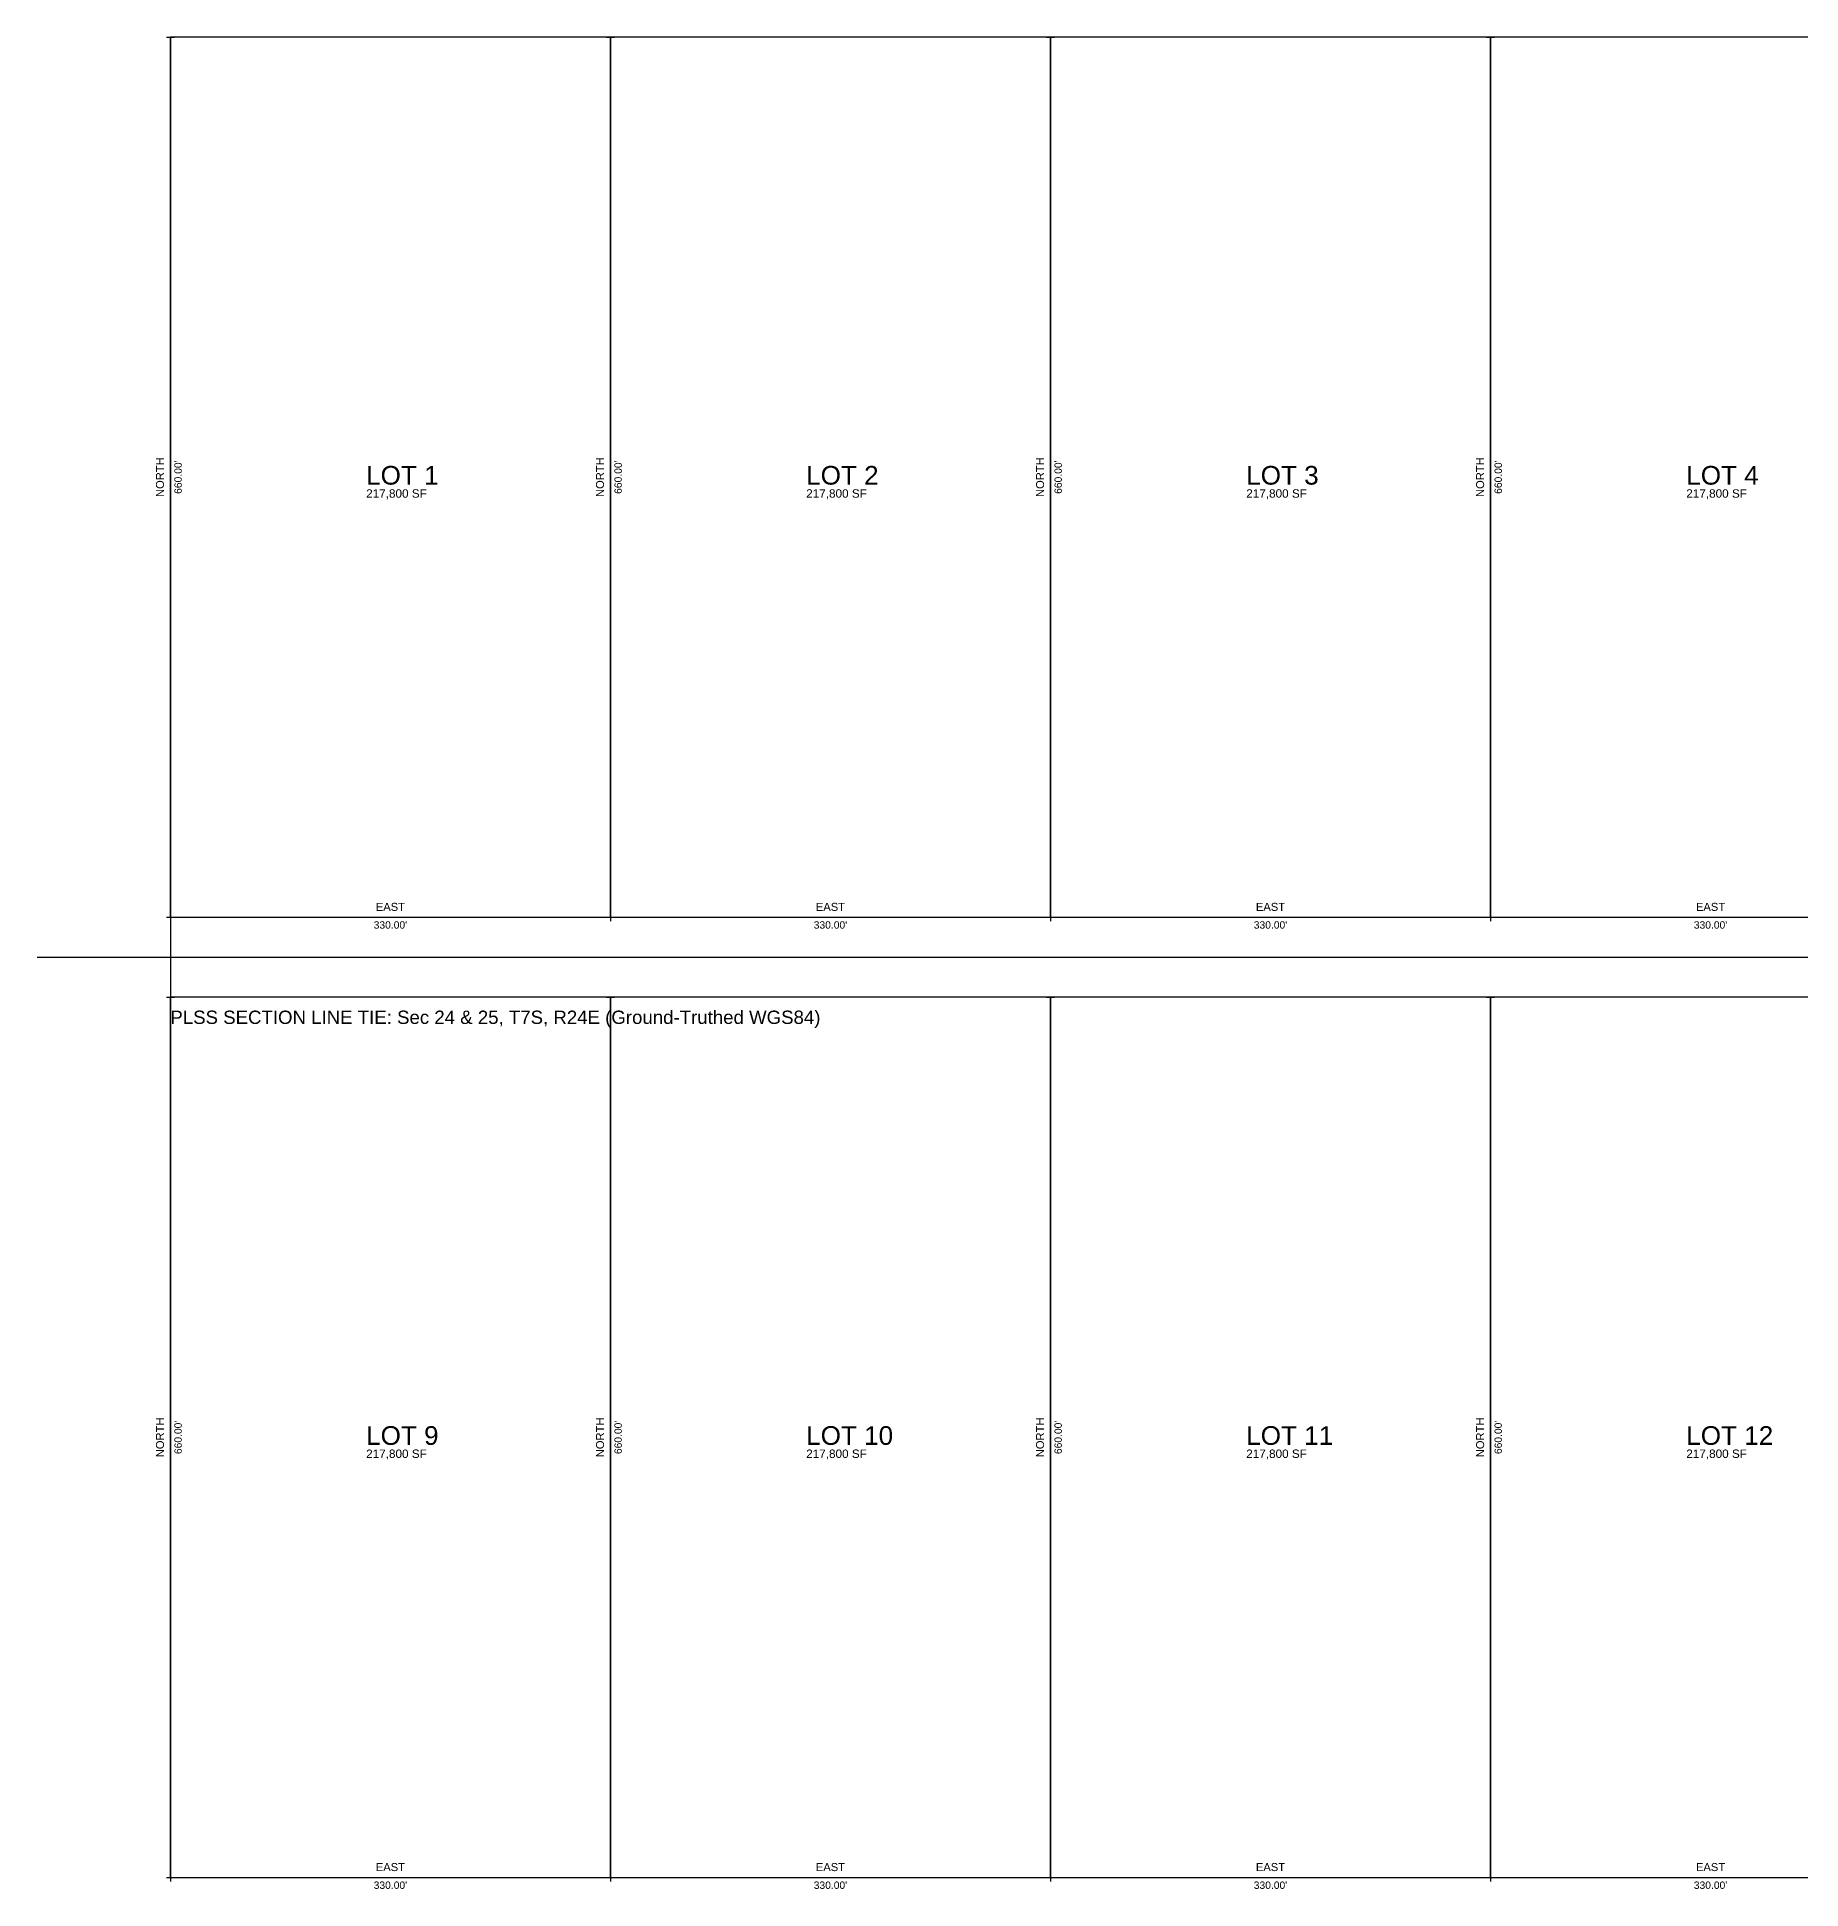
# Model space of a CAD drawing. Extents: x 475900 to 478740, y 2035301 to 2036690.
# Drawn here: x 475900 to 477223, y 2035301 to 2036690 of the extents above; entities that cross this region are included whole.
import ezdxf
from ezdxf.enums import TextEntityAlignment as Align

# ---------------------------------------------------------------- set-up
doc = ezdxf.new("R2010")
doc.units = 0
doc.linetypes.add('DASHED', pattern=[0.75, 0.5, -0.25])
doc.linetypes.add('ROT_90.00', pattern=[0])
for name, color, linetype in [('BOUNDARY', 7, 'CONTINUOUS'), ('CONTROL', 1, 'CONTINUOUS'), ('DIMENSIONS', 7, 'CONTINUOUS'), ('LOT_LINES', 4, 'CONTINUOUS'), ('LOT_NUMBERS', 7, 'CONTINUOUS'), ('ROW_STREET', 2, 'DASHED')]:
    doc.layers.add(name, color=color, linetype=linetype)
doc.styles.get("Standard").update_dxf_attribs({"font": 'Arial'})

msp = doc.modelspace()

# ---------------------------------------------------------------- linework, layer by layer
at = {"layer": 'BOUNDARY'}
for p, q in [((478640, 2036690), (476000, 2036690)), ((476000, 2036690), (476000, 2035310)), ((476000, 2035310), (478640, 2035310))]:
    msp.add_line(p, q, dxfattribs=at)
at = {"layer": 'CONTROL'}
msp.add_point((476000, 2036000), dxfattribs=at)
at = {"layer": 'LOT_LINES'}
for p, q in [((475997, 2036690), (476003, 2036690)), ((476000, 2036030), (476000, 2036690)), ((476327, 2036690), (476333, 2036690)), ((476330, 2036030), (476330, 2036690)), ((476657, 2036690), (476663, 2036690)), ((476660, 2036030), (476660, 2036690)), ((476987, 2036690), (476993, 2036690)), ((476990, 2036030), (476990, 2036690)), ((476000, 2036033), (476000, 2036027)), ((476330, 2036033), (476330, 2036027)), ((476330, 2036033), (476330, 2036027)), ((476660, 2036033), (476660, 2036027)), ((476660, 2036033), (476660, 2036027)), ((476990, 2036033), (476990, 2036027)), ((476990, 2036033), (476990, 2036027)), ((475997, 2036030), (476003, 2036030)), ((476000, 2036030), (476330, 2036030)), ((476327, 2036030), (476333, 2036030)), ((476330, 2036030), (476660, 2036030)), ((476657, 2036030), (476663, 2036030)), ((476660, 2036030), (476990, 2036030)), ((476987, 2036030), (476993, 2036030)), ((476990, 2036030), (477320, 2036030)), ((475997, 2035970), (476003, 2035970)), ((476000, 2035310), (476000, 2035970)), ((476327, 2035970), (476333, 2035970)), ((476330, 2035310), (476330, 2035970)), ((476657, 2035970), (476663, 2035970)), ((476660, 2035310), (476660, 2035970)), ((476987, 2035970), (476993, 2035970)), ((476990, 2035310), (476990, 2035970)), ((476000, 2035313), (476000, 2035307)), ((476330, 2035313), (476330, 2035307)), ((476330, 2035313), (476330, 2035307)), ((476660, 2035313), (476660, 2035307)), ((476660, 2035313), (476660, 2035307)), ((476990, 2035313), (476990, 2035307)), ((476990, 2035313), (476990, 2035307)), ((475997, 2035310), (476003, 2035310)), ((476000, 2035310), (476330, 2035310)), ((476327, 2035310), (476333, 2035310)), ((476330, 2035310), (476660, 2035310)), ((476657, 2035310), (476663, 2035310)), ((476660, 2035310), (476990, 2035310)), ((476987, 2035310), (476993, 2035310)), ((476990, 2035310), (477320, 2035310))]:
    msp.add_line(p, q, dxfattribs=at)
for points in [[(476000, 2036030), (476330, 2036030), (476330, 2036690), (476000, 2036690)], [(476330, 2036030), (476660, 2036030), (476660, 2036690), (476330, 2036690)], [(476660, 2036030), (476990, 2036030), (476990, 2036690), (476660, 2036690)], [(476990, 2036030), (477320, 2036030), (477320, 2036690), (476990, 2036690)], [(476000, 2035310), (476330, 2035310), (476330, 2035970), (476000, 2035970)], [(476330, 2035310), (476660, 2035310), (476660, 2035970), (476330, 2035970)], [(476660, 2035310), (476990, 2035310), (476990, 2035970), (476660, 2035970)], [(476990, 2035310), (477320, 2035310), (477320, 2035970), (476990, 2035970)]]:
    msp.add_lwpolyline(points, close=True, dxfattribs=at)
at = {"layer": 'ROW_STREET'}
msp.add_line((475900, 2036000), (478740, 2036000), dxfattribs=at)

# ---------------------------------------------------------------- texts
at = {"layer": 'CONTROL'}
msp.add_text('PLSS SECTION LINE TIE: Sec 24 & 25, T7S, R24E (Ground-Truthed WGS84)', height=10, dxfattribs=at).set_placement((476000, 2035950))
at = {"layer": 'DIMENSIONS', "linetype": 'ROT_90.00'}
for p in [(475997, 2036360), (476327, 2036360), (476657, 2036360), (476987, 2036360), (475997, 2035640), (476327, 2035640), (476657, 2035640), (476987, 2035640)]:
    msp.add_text('NORTH', height=6, rotation=90, dxfattribs=at).set_placement(p, align=Align.BOTTOM_CENTER)
for p in [(476003, 2036360), (476333, 2036360), (476663, 2036360), (476993, 2036360), (476003, 2035640), (476333, 2035640), (476663, 2035640), (476993, 2035640)]:
    msp.add_text("660.00'", height=5.52, rotation=90, dxfattribs=at).set_placement(p, align=Align.TOP_CENTER)
at = {"layer": 'DIMENSIONS'}
for p in [(476146.8, 2036344.6), (476476.8, 2036344.6), (476806.8, 2036344.6), (477136.8, 2036344.6), (476146.8, 2035624.6), (476476.8, 2035624.6), (476806.8, 2035624.6), (477136.8, 2035624.6)]:
    msp.add_text('217,800 SF', height=6.3, dxfattribs=at).set_placement(p)
for p in [(476165, 2036033), (476495, 2036033), (476825, 2036033), (477155, 2036033), (476165, 2035313), (476495, 2035313), (476825, 2035313), (477155, 2035313)]:
    msp.add_text('EAST', height=6, dxfattribs=at).set_placement(p, align=Align.BOTTOM_CENTER)
for p in [(476165, 2036027), (476495, 2036027), (476825, 2036027), (477155, 2036027), (476165, 2035307), (476495, 2035307), (476825, 2035307), (477155, 2035307)]:
    msp.add_text("330.00'", height=5.52, dxfattribs=at).set_placement(p, align=Align.TOP_CENTER)
at = {"layer": 'LOT_NUMBERS'}
for s, p in [('LOT 1', (476146.8, 2036354.4)), ('LOT 2', (476476.8, 2036354.4)), ('LOT 3', (476806.8, 2036354.4)), ('LOT 4', (477136.8, 2036354.4)), ('LOT 9', (476146.8, 2035634.4)), ('LOT 10', (476476.8, 2035634.4)), ('LOT 11', (476806.8, 2035634.4)), ('LOT 12', (477136.8, 2035634.4))]:
    msp.add_text(s, height=14, dxfattribs=at).set_placement(p)

doc.saveas('drawing.dxf')
